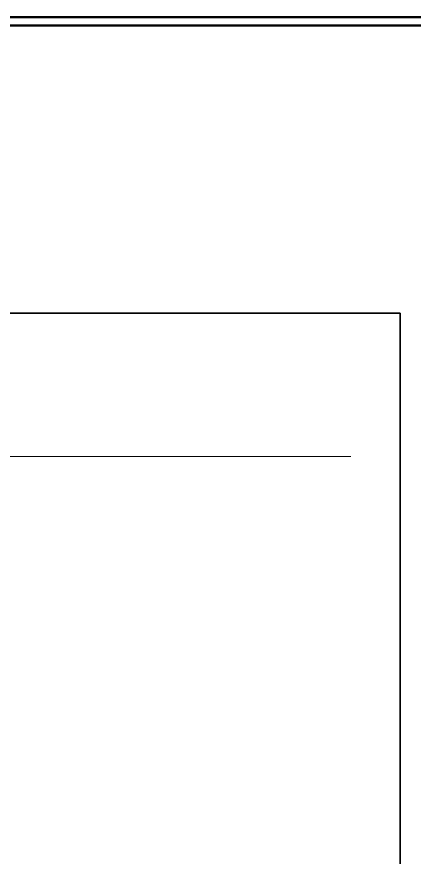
# Model space of a CAD drawing. Extents: x 5997 to 10491, y -672 to 3388.
# Drawn here: x 8894.6 to 9046.9, y 1766.3 to 2088.3 of the extents above; entities that cross this region are included whole.
import ezdxf

# ---------------------------------------------------------------- set-up
doc = ezdxf.new("R2010")
doc.units = 0
doc.header["$LTSCALE"] = 5
doc.layers.get('0').update_dxf_attribs({"linetype": 'CONTINUOUS', "lineweight": 0})
doc.layers.add('1', color=7, linetype='CONTINUOUS', true_color=0xffffff)

msp = doc.modelspace()

# ---------------------------------------------------------------- linework, layer by layer
at = {"color": 2, "linetype": 'Continuous'}
msp.add_line((8584.57, 1919.83), (9022.57, 1919.83), dxfattribs=at)
at = {"layer": '1', "color": 7, "linetype": 'Continuous', "lineweight": 35}
for p, q in [((8376.07, 2088.08), (9230.07, 2088.08)), ((9094.06, 2088.33), (8512.08, 2088.33)), ((8512.07, 2085.08), (9230.07, 2085.08)), ((9091.57, 2084.83), (8514.57, 2084.83)), ((8564.57, 1974.83), (9041.57, 1974.83)), ((9041.57, 1974.83), (9041.57, 1510.83))]:
    msp.add_line(p, q, dxfattribs=at)

doc.saveas('drawing.dxf')
